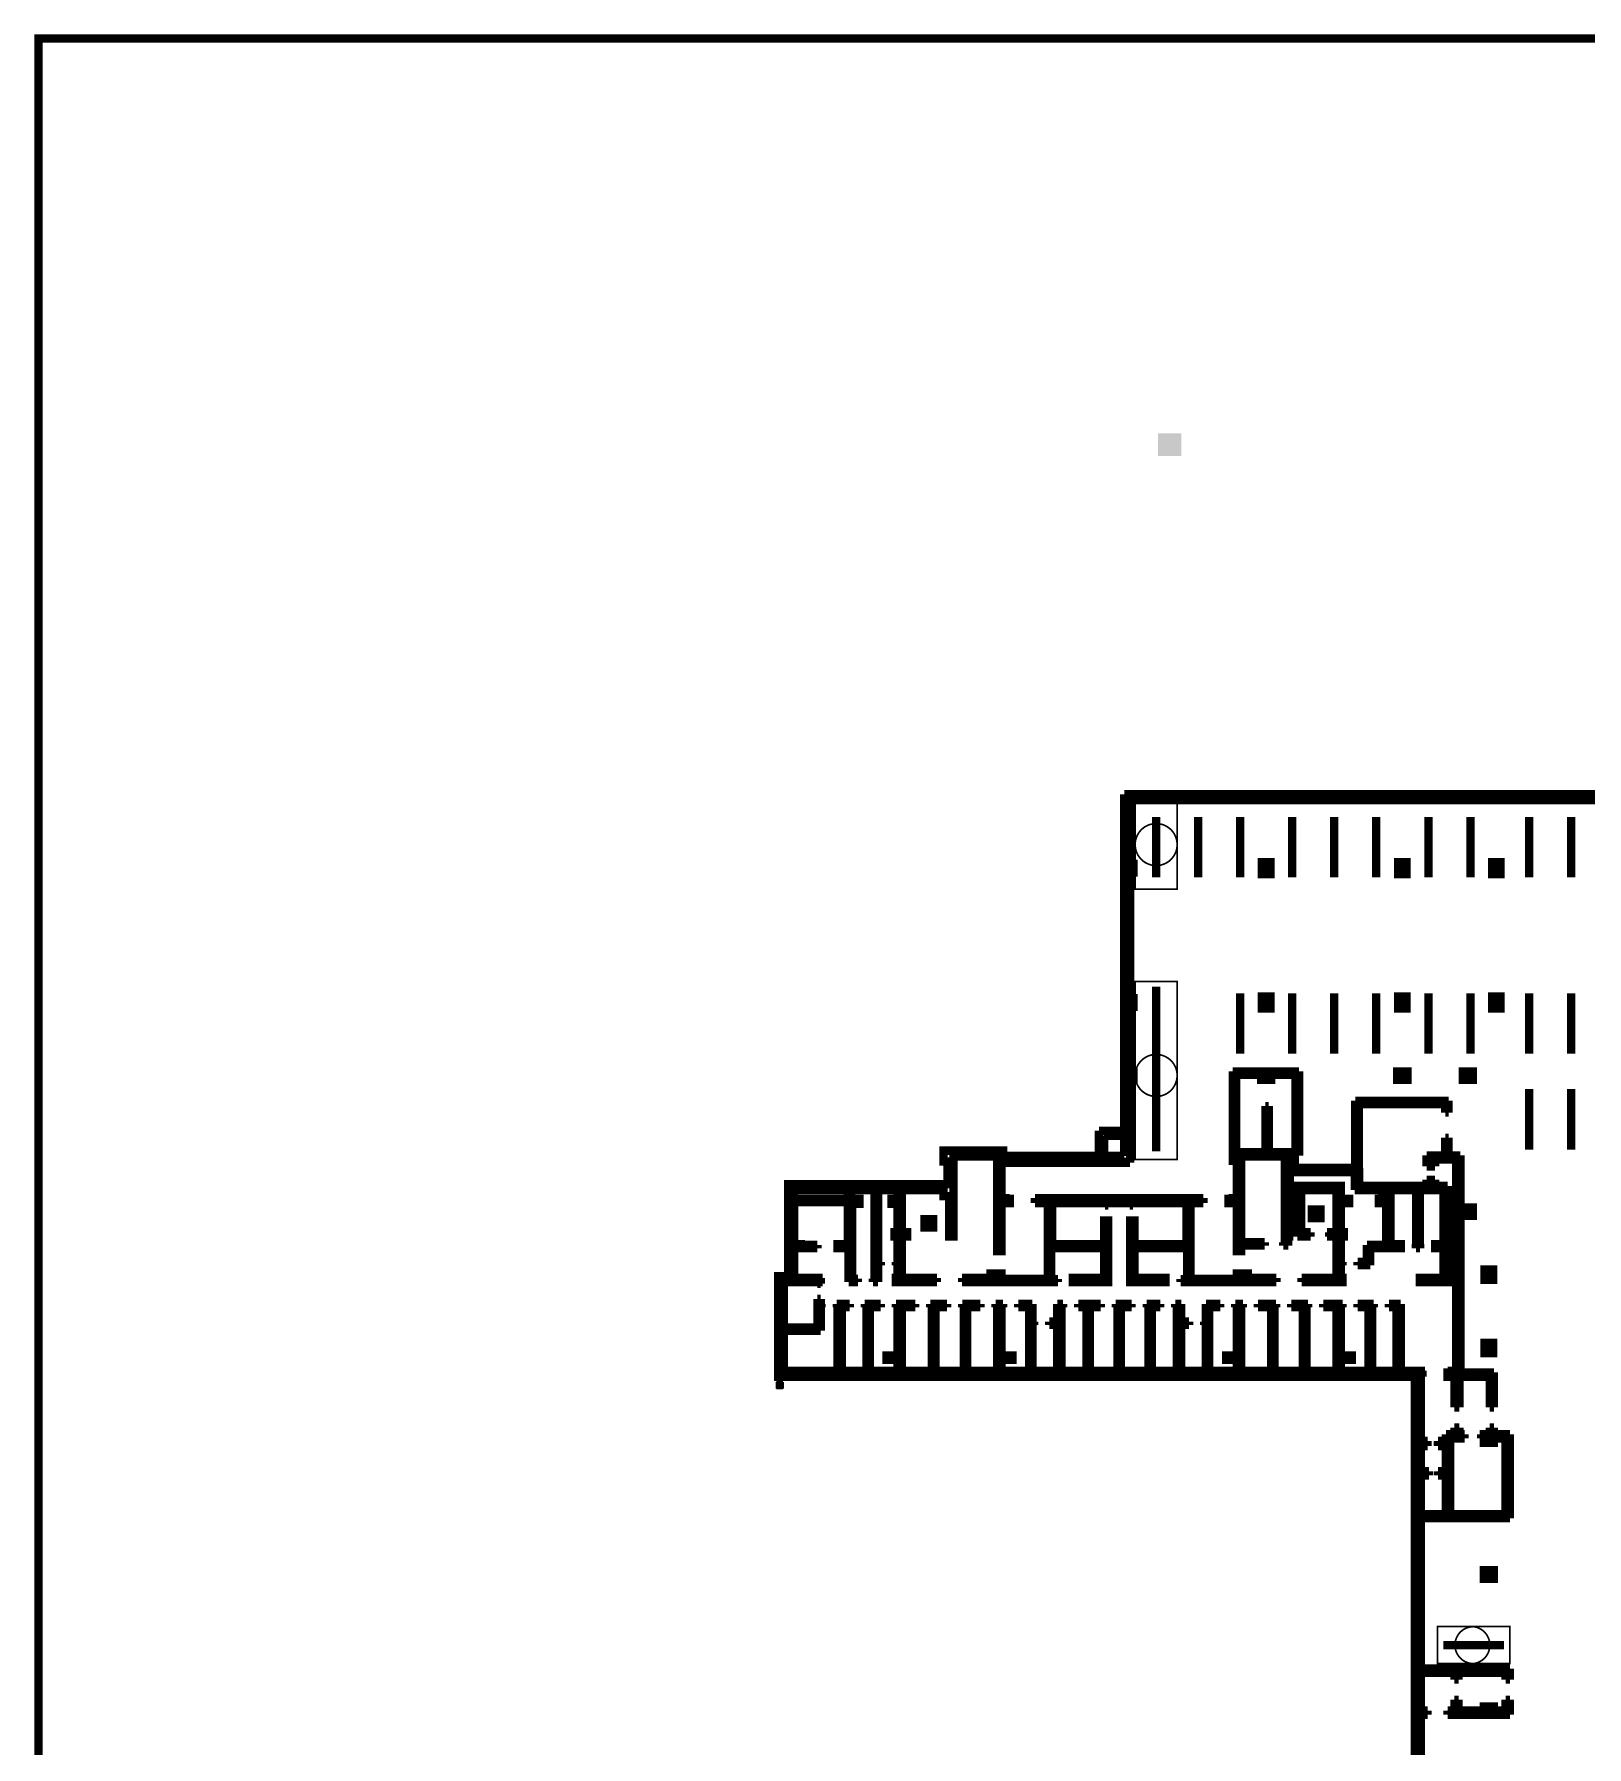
# Model space of a CAD drawing. Header units: millimetres. Extents: x 0 to 1249171, y -42321 to 335084.
# Drawn here: x 1010652 to 1103042, y 233150 to 335084 of the extents above; entities that cross this region are included whole.
import ezdxf

# ---------------------------------------------------------------- set-up
doc = ezdxf.new("R2010")
doc.units = ezdxf.units.MM
doc.header["$LTSCALE"] = 1000
for name, color, linetype in [('P_core', 1, 'Continuous'), ('P_lot', 5, 'Continuous'), ('留孔', 1, 'Continuous')]:
    doc.layers.add(name, color=color, linetype=linetype)
doc.layers.add('P_wall', color=7, linetype='Continuous', lineweight=50)

msp = doc.modelspace()

# ---------------------------------------------------------------- hatches: boundary and pattern name
at = {"layer": 'P_wall'}
h = msp.add_hatch(color=256, dxfattribs=at)
h.dxf.hatch_style = 2
h.paths.add_polyline_path([(1051017, 250), (1050717, 250), (1050967, -50), (1051017, 10)])
h.paths.add_polyline_path([(1050717, 250), (1050717, -350), (1050967, -50)])
h.paths.add_polyline_path([(1051017, -110), (1050967, -50), (1050717, -350), (1051017, -350)])
h.paths.add_polyline_path([(1051017, 10), (1050967, -50), (1051017, -110)])
h.paths.add_polyline_path([(1051217, 8200), (1051017, 8200), (1051017, 7920)], flags=17)
h.paths.add_polyline_path([(1051217, 8200), (1051017, 7920), (1051017, 7780), (1051217, 7500)])
h.paths.add_polyline_path([(1051017, 7780), (1051017, 7500), (1051217, 7500)], flags=17)
h.paths.add_polyline_path([(1051217, 16300), (1051017, 16020), (1051017, 15880), (1051217, 15600)])
h.paths.add_polyline_path([(1051217, 16300), (1051017, 16300), (1051017, 16020)], flags=17)
h.paths.add_polyline_path([(1051017, 15880), (1051017, 15600), (1051217, 15600)], flags=17)
h.paths.add_polyline_path([(1051217, 24300), (1051017, 24300), (1051017, 24020)], flags=17)
h.paths.add_polyline_path([(1051217, 24300), (1051017, 24020), (1051017, 23880), (1051217, 23600)])
h.paths.add_polyline_path([(1051017, 23880), (1051017, 23600), (1051217, 23600)], flags=17)
h.paths.add_polyline_path([(1051017, 31980), (1050967, 32050), (1050717, 31700), (1051017, 31700)])
h.paths.add_polyline_path([(1051017, 32400), (1050717, 32400), (1050967, 32050), (1051017, 32120)])
h.paths.add_polyline_path([(1050717, 32400), (1050717, 31700), (1050967, 32050)])
h.paths.add_polyline_path([(1051017, 32120), (1050967, 32050), (1051017, 31980)])
h.paths.add_polyline_path([(1058867, 8200), (1058867, 7500), (1059117, 7850)])
h.paths.add_polyline_path([(1059367, 8200), (1059117, 7850), (1059367, 7500)])
h.paths.add_polyline_path([(1059367, 8200), (1058867, 8200), (1059117, 7850)])
h.paths.add_polyline_path([(1059117, 7850), (1058867, 7500), (1059367, 7500)])
h.paths.add_polyline_path([(1064717, 7850), (1064467, 7500), (1064967, 7500)])
h.paths.add_polyline_path([(1064967, 8200), (1064467, 8200), (1064717, 7850)])
h.paths.add_polyline_path([(1064717, 7850), (1064467, 8200), (1064467, 7500)])
h.paths.add_polyline_path([(1064967, 8200), (1064717, 7850), (1064967, 7500)])
h.paths.add_polyline_path([(1070567, 8200), (1070317, 7850), (1070567, 7500)])
h.paths.add_polyline_path([(1070567, 8200), (1070067, 8200), (1070317, 7850)])
h.paths.add_polyline_path([(1070317, 7850), (1070067, 7500), (1070567, 7500)])
h.paths.add_polyline_path([(1070317, 7850), (1070067, 8200), (1070067, 7500)])
h.paths.add_polyline_path([(1051217, 110200), (1051017, 110000), (1051017, 109900), (1051217, 109700)])
h.paths.add_polyline_path([(1051217, 110200), (1051017, 110200), (1051017, 110000)], flags=17)
h.paths.add_polyline_path([(1051017, 109900), (1051017, 109700), (1051217, 109700)], flags=17)
h.paths.add_polyline_path([(1051217, 118250), (1051017, 118250), (1051017, 118050)], flags=17)
h.paths.add_polyline_path([(1051217, 118250), (1051017, 118050), (1051017, 117950), (1051217, 117750)])
h.paths.add_polyline_path([(1051017, 117950), (1051017, 117750), (1051217, 117750)], flags=17)
h.paths.add_polyline_path([(1051217, 127600), (1051017, 127600), (1051017, 127400)], flags=17)
h.paths.add_polyline_path([(1051217, 127600), (1051017, 127400), (1051017, 127300), (1051217, 127100)])
h.paths.add_polyline_path([(1051017, 127300), (1051017, 127100), (1051217, 127100)])
h.paths.add_polyline_path([(1051217, 133950), (1051017, 133950), (1051017, 133750)])
h.paths.add_polyline_path([(1051017, 133650), (1051017, 133450), (1051217, 133450)], flags=17)
h.paths.add_polyline_path([(1051217, 133950), (1051017, 133750), (1051017, 133650), (1051217, 133450)])
h.paths.add_polyline_path([(1051217, 138000), (1051017, 138000), (1051017, 137800)], flags=17)
h.paths.add_polyline_path([(1051217, 138000), (1051017, 137800), (1051017, 137700), (1051217, 137500)])
h.paths.add_polyline_path([(1051017, 137700), (1051017, 137500), (1051217, 137500)], flags=17)
h.paths.add_polyline_path([(1051017, 145700), (1051017, 145500), (1051217, 145500)])
h.paths.add_polyline_path([(1051217, 146000), (1051017, 145800), (1051017, 145700), (1051217, 145500)])
h.paths.add_polyline_path([(1051217, 146000), (1051017, 146000), (1051017, 145800)])
h.paths.add_polyline_path([(1075867, 289850), (1075517, 289850), (1075517, 268315), (1068257, 268315), (1068257, 267965), (1075867, 267965)])
h.paths.add_polyline_path([(1075867, 273050), (1075817, 273100), (1075567, 272850), (1075867, 272850)], flags=16)
h.paths.add_polyline_path([(1075867, 273150), (1075817, 273100), (1075867, 273050)], flags=16)
h.paths.add_polyline_path([(1075867, 273350), (1075567, 273350), (1075817, 273100), (1075867, 273150)], flags=16)
h.paths.add_polyline_path([(1075817, 273100), (1075567, 273350), (1075567, 272850)], flags=16)
h.paths.add_polyline_path([(1075867, 289850), (1075517, 289850), (1075517, 268315), (1068257, 268315), (1068257, 267965), (1075867, 267965), (1075867, 272850), (1075567, 272850), (1075567, 273350), (1075867, 273350)], flags=17)
h.paths.add_polyline_path([(1075867, 277700), (1075567, 277700), (1075817, 277450), (1075867, 277500)], flags=16)
h.paths.add_polyline_path([(1075567, 277700), (1075567, 277200), (1075817, 277450)], flags=16)
h.paths.add_polyline_path([(1075867, 277400), (1075817, 277450), (1075567, 277200), (1075867, 277200)], flags=16)
h.paths.add_polyline_path([(1075867, 285400), (1075817, 285450), (1075567, 285200), (1075867, 285200)], flags=16)
h.paths.add_polyline_path([(1075867, 285700), (1075567, 285700), (1075817, 285450), (1075867, 285500)], flags=16)
h.paths.add_polyline_path([(1075817, 285450), (1075567, 285700), (1075567, 285200)], flags=16)
h.paths.add_polyline_path([(1075867, 285500), (1075817, 285450), (1075867, 285400)], flags=16)
h.paths.add_polyline_path([(1169017, 285800), (1168767, 285800), (1169017, 285450)], flags=17)
h.paths.add_polyline_path([(1169017, 285450), (1168767, 285100), (1169017, 285100)], flags=17)
h.paths.add_polyline_path([(1169017, 277750), (1168767, 277750), (1169017, 277450)], flags=17)
h.paths.add_polyline_path([(1169017, 277450), (1168767, 277150), (1169017, 277150)], flags=17)
h.paths.add_polyline_path([(1169017, 273700), (1168767, 273700), (1169017, 273400)], flags=17)
h.paths.add_polyline_path([(1169017, 273400), (1168767, 273100), (1169017, 273100)], flags=17)
h.paths.add_polyline_path([(1169017, 267600), (1168767, 267600), (1169017, 267300)], flags=17)
h.paths.add_polyline_path([(1169017, 267300), (1168767, 267000), (1169017, 267000)], flags=17)
h.paths.add_polyline_path([(1169017, 263400), (1168767, 263400), (1169017, 263100)], flags=17)
h.paths.add_polyline_path([(1169017, 263100), (1168767, 262800), (1169017, 262800)], flags=17)
h.paths.add_polyline_path([(1169017, 255400), (1168767, 255400), (1169017, 255100), (1169017, 255100)], flags=17)
h.paths.add_polyline_path([(1168767, 255400), (1168767, 255100), (1169017, 255100)], flags=17)
h.paths.add_polyline_path([(1168767, 255100), (1160027, 255100), (1160027, 247010), (1160377, 247010), (1160377, 254750), (1169367, 254750), (1169367, 289850), (1075867, 289850), (1075867, 289500), (1169017, 289500), (1169017, 255400), (1169267, 255400), (1169267, 254800), (1168767, 254800)])
h.paths.add_polyline_path([(1164967, 202800), (1177467, 202800), (1177467, 210090), (1183417, 210090), (1183417, 210440), (1177167, 210440), (1177167, 203100), (1164667, 203100), (1164667, 176925), (1157272, 176925), (1157272, 176625), (1164967, 176625)])
h.paths.add_polyline_path([(1164667, 176925), (1164417, 176675), (1164467, 176625), (1164667, 176625)], flags=16)
h.paths.add_polyline_path([(1164667, 176925), (1164167, 176925), (1164417, 176675)], flags=16)
h.paths.add_polyline_path([(1164167, 176925), (1164167, 176625), (1164367, 176625), (1164417, 176675)], flags=16)
h.paths.add_polyline_path([(1164417, 176675), (1164367, 176625), (1164467, 176625)], flags=16)
h.paths.add_polyline_path([(1217317, 199000), (1217017, 199000), (1217017, 198800), (1217067, 198750)])
h.paths.add_polyline_path([(1217317, 199000), (1217067, 198750), (1217317, 198500)])
h.paths.add_polyline_path([(1217067, 198750), (1217017, 198700), (1217017, 198500), (1217317, 198500)])
h.paths.add_polyline_path([(1217017, 198800), (1217017, 198700), (1217067, 198750)])
h.paths.add_polyline_path([(1217317, 191000), (1217017, 191000), (1217017, 190800), (1217067, 190750)])
h.paths.add_polyline_path([(1217317, 191000), (1217067, 190750), (1217317, 190500)])
h.paths.add_polyline_path([(1217067, 190750), (1217017, 190700), (1217017, 190500), (1217317, 190500)])
h.paths.add_polyline_path([(1217017, 190800), (1217017, 190700), (1217067, 190750)])
h.paths.add_polyline_path([(1217317, 187060), (1217017, 187060), (1217017, 186860), (1217067, 186810)])
h.paths.add_polyline_path([(1217317, 187060), (1217067, 186810), (1217317, 186560)])
h.paths.add_polyline_path([(1217067, 186810), (1217017, 186760), (1217017, 186560), (1217317, 186560)])
h.paths.add_polyline_path([(1217017, 186860), (1217017, 186760), (1217067, 186810)])
h.paths.add_polyline_path([(1217317, 186560), (1217017, 186560), (1217017, 165010), (1217317, 165010)])
h.paths.add_polyline_path([(1217067, 181310), (1217017, 181260), (1217017, 181060), (1217317, 181060)], flags=16)
h.paths.add_polyline_path([(1217017, 181360), (1217017, 181260), (1217067, 181310)], flags=17)
h.paths.add_polyline_path([(1217317, 181560), (1217017, 181560), (1217017, 181360), (1217067, 181310)], flags=17)
h.paths.add_polyline_path([(1217317, 181560), (1217067, 181310), (1217317, 181060)], flags=17)
h.paths.add_polyline_path([(1217317, 181060), (1217017, 181060), (1217017, 165010), (1217317, 165010)], flags=17)
h.paths.add_polyline_path([(1217017, 177200), (1217017, 177100), (1217067, 177150)], flags=16)
h.paths.add_polyline_path([(1217317, 177400), (1217017, 177400), (1217017, 177200), (1217067, 177150)], flags=16)
h.paths.add_polyline_path([(1217067, 177150), (1217017, 177100), (1217017, 176900), (1217317, 176900)], flags=16)
h.paths.add_polyline_path([(1217317, 176900), (1217017, 176900), (1217017, 165010), (1217317, 165010)])
h.paths.add_polyline_path([(1217067, 169150), (1217017, 169200), (1217017, 169100)], flags=16)
h.paths.add_polyline_path([(1217317, 169400), (1217017, 169400), (1217017, 169200), (1217067, 169150)], flags=17)
h.paths.add_polyline_path([(1217067, 169150), (1217017, 169100), (1217017, 168900), (1217317, 168900)], flags=16)
h.paths.add_polyline_path([(1217317, 169400), (1217067, 169150), (1217317, 168900)], flags=17)
h.paths.add_polyline_path([(1176767, 152060), (1176617, 152060), (1176767, 151910)], flags=17)
h.paths.add_polyline_path([(1176617, 152060), (1176617, 151910), (1176767, 151910)])
h.paths.add_polyline_path([(1176617, 151910), (1176267, 151910), (1176267, 101540), (1184217, 101540), (1184217, 101840), (1184217, 101890), (1176617, 101890)])
h.paths.add_polyline_path([(1176267, 143250), (1176267, 142750), (1176517, 143000)], flags=16)
h.paths.add_polyline_path([(1176617, 143250), (1176267, 143250), (1176517, 143000), (1176617, 143100)], flags=17)
h.paths.add_polyline_path([(1176517, 143000), (1176267, 142750), (1176617, 142750), (1176617, 142900)], flags=16)
h.paths.add_polyline_path([(1176617, 143100), (1176517, 143000), (1176617, 142900)], flags=17)
h.paths.add_polyline_path([(1176617, 142750), (1176267, 142750), (1176267, 101540), (1184217, 101540), (1184217, 101840), (1184217, 101890), (1176617, 101890)])
h.paths.add_polyline_path([(1176617, 134900), (1176267, 134900), (1176517, 134650), (1176617, 134750)], flags=17)
h.paths.add_polyline_path([(1176267, 134900), (1176267, 134400), (1176517, 134650)], flags=16)
h.paths.add_polyline_path([(1176617, 134550), (1176517, 134650), (1176267, 134400), (1176617, 134400)], flags=17)
h.paths.add_polyline_path([(1176617, 134750), (1176517, 134650), (1176617, 134550)], flags=17)
h.paths.add_polyline_path([(1176617, 134400), (1176267, 134400), (1176267, 101540), (1184217, 101540), (1184217, 101840), (1184217, 101890), (1176617, 101890)], flags=17)
h.paths.add_polyline_path([(1176517, 126400), (1176267, 126150), (1176617, 126150), (1176617, 126300)], flags=16)
h.paths.add_polyline_path([(1176617, 126500), (1176517, 126400), (1176617, 126300)], flags=16)
h.paths.add_polyline_path([(1176617, 126650), (1176267, 126650), (1176517, 126400), (1176617, 126500)], flags=16)
h.paths.add_polyline_path([(1176267, 126650), (1176267, 126150), (1176517, 126400)], flags=16)
h.paths.add_polyline_path([(1176617, 126150), (1176267, 126150), (1176267, 101540), (1184217, 101540), (1184217, 101840), (1184217, 101890), (1176617, 101890)], flags=17)

# ---------------------------------------------------------------- linework, layer by layer
at = {"layer": 'P_core'}
for points in [[(1077517, 309980), (1078917, 309980), (1077517, 311330), (1078917, 311330)], [(1086437, 265370), (1087437, 265370), (1086437, 264370), (1087437, 264370)], [(1063387, 264800), (1064387, 264800), (1063387, 263800), (1064387, 263800)]]:
    msp.add_solid(points, dxfattribs=at)
at = {"layer": 'P_lot', "extrusion": (5.18032e-09, -4.98983e-22, 1), "const_width": 500, "elevation": 0}
for points in [[(1077417, 288500), (1077417, 284900)], [(1079917, 288500), (1079917, 284900)], [(1082417, 288500), (1082417, 284900)], [(1085517, 288500), (1085517, 284900)], [(1088017, 288500), (1088017, 284900)], [(1090517, 288500), (1090517, 284900)], [(1099617, 272300), (1099617, 268700)], [(1102117, 272300), (1102117, 268700)]]:
    msp.add_lwpolyline(points, dxfattribs=at)
at = {"layer": 'P_lot', "extrusion": (-5.18032e-09, -4.98983e-22, 1), "const_width": 500, "elevation": 0}
for points in [[(1093617, 288500), (1093617, 284900)], [(1096117, 288500), (1096117, 284900)], [(1099617, 288500), (1099617, 284900)], [(1102117, 288500), (1102117, 284900)]]:
    msp.add_lwpolyline(points, dxfattribs=at)
at = {"layer": 'P_lot', "const_width": 500, "elevation": 0}
msp.add_lwpolyline([(1077417, 278400), (1077417, 268600)], dxfattribs=at)
at = {"layer": 'P_lot', "extrusion": (5.18032e-09, 4.98983e-22, 1), "const_width": 500, "elevation": 0}
for points in [[(1082417, 274400), (1082417, 278000)], [(1085517, 274400), (1085517, 278000)], [(1088017, 274400), (1088017, 278000)], [(1090517, 274400), (1090517, 278000)], [(1093617, 274400), (1093617, 278000)], [(1096117, 274400), (1096117, 278000)], [(1099617, 274400), (1099617, 278000)], [(1102117, 274400), (1102117, 278000)]]:
    msp.add_lwpolyline(points, dxfattribs=at)
at = {"layer": 'P_lot', "const_width": 500}
msp.add_lwpolyline([(1098117, 239200), (1094517, 239200)], dxfattribs=at)
at = {"layer": 'P_wall', "const_width": 500}
for points in [[(1010902, 334834), (1248921, 334834), (1248921, -42071), (1010902, -42071)], [(1068207, 262660), (1067957, 262660), (1067957, 265510), (1068207, 265510)], [(1082477, 262660), (1082227, 262660), (1082227, 265510), (1082477, 265510)], [(1073967, 262820), (1073967, 263070), (1074317, 263070), (1074317, 264470), (1074567, 264470), (1074567, 262820), (1074567, 262470), (1074317, 262470), (1074317, 262820)], [(1076467, 262820), (1076467, 263070), (1076117, 263070), (1076117, 264470), (1075867, 264470), (1075867, 262820), (1075867, 262470), (1076117, 262470), (1076117, 262820)], [(1088157, 262970), (1088157, 261060), (1087757, 261060), (1087757, 260810), (1088507, 260810), (1088507, 261060), (1088407, 261060), (1088407, 262970)], [(1067557, 261310), (1068207, 261310), (1068207, 260810), (1067557, 260810)], [(1074567, 261610), (1074317, 261610), (1074317, 261060), (1072467, 261060), (1072467, 260810), (1074567, 260810)], [(1082227, 261310), (1082877, 261310), (1082877, 260810), (1082227, 260810)]]:
    msp.add_lwpolyline(points, close=True, dxfattribs=at)
for points in [[(1075517, 269816), (1075517, 289850)], [(1075517, 289850), (1119742, 289850)], [(1075517, 289850), (1075867, 289850)], [(1075517, 268315), (1075517, 289850)], [(1075867, 289850), (1075867, 267965)], [(1075867, 289850), (1075867, 289500)], [(1169367, 289850), (1075867, 289850)], [(1075867, 269666), (1075867, 289500)], [(1075867, 289500), (1119617, 289500)], [(1075867, 289500), (1169017, 289500)], [(1076067, 285700), (1075567, 285700), (1075567, 285200), (1076067, 285200), (1076067, 285700)], [(1084217, 285800), (1083717, 285800), (1083717, 285100), (1084217, 285100), (1084217, 285800)], [(1092317, 285800), (1091817, 285800), (1091817, 285100), (1092317, 285100), (1092317, 285800)], [(1097917, 285800), (1097417, 285800), (1097417, 285100), (1097917, 285100), (1097917, 285800)], [(1076067, 277700), (1075567, 277700), (1075567, 277200), (1076067, 277200), (1076067, 277700)], [(1084217, 277800), (1083717, 277800), (1083717, 277100), (1084217, 277100), (1084217, 277800)], [(1092317, 277800), (1091817, 277800), (1091817, 277100), (1092317, 277100), (1092317, 277800)], [(1097917, 277800), (1097417, 277800), (1097417, 277100), (1097917, 277100), (1097917, 277800)], [(1076067, 273350), (1075567, 273350), (1075567, 272850), (1076067, 272850), (1076067, 273350)], [(1081977, 273350), (1085917, 273350)], [(1081977, 268530), (1081977, 273350)], [(1082177, 273150), (1085717, 273150)], [(1082177, 268530), (1082177, 273150)], [(1084267, 272850), (1084267, 273350), (1083667, 273350), (1083667, 272850), (1084267, 272850)], [(1085717, 273150), (1085717, 268529)], [(1085717, 273050), (1085917, 273050)], [(1085917, 273350), (1085917, 268329)], [(1092367, 272850), (1092367, 273350), (1091767, 273350), (1091767, 272850), (1092367, 272850)], [(1085717, 272050), (1085917, 272050)], [(1083917, 271280), (1084117, 271280)], [(1083917, 271280), (1083917, 268529)], [(1084117, 271280), (1084117, 268529)], [(1074017, 268315), (1074017, 269816)], [(1074017, 269816), (1075517, 269816)], [(1074317, 268315), (1074317, 269516)], [(1074317, 269516), (1075517, 269516)], [(1075517, 268315), (1075517, 269516)], [(1075867, 267915), (1075867, 269666)], [(1062027, 266280), (1055867, 266280), (1055867, 263070), (1056267, 263070), (1056267, 262820), (1055867, 262820), (1055867, 261060), (1057317, 261060), (1057317, 260810), (1055267, 260810), (1055267, 255530), (1058457, 255530), (1058457, 257280), (1058707, 257280), (1058707, 255530), (1062027, 255530), (1062027, 256180), (1061377, 256180), (1061377, 256430), (1062027, 256430), (1062027, 257880), (1062277, 257880), (1062277, 255530), (1067957, 255530), (1067957, 257880), (1068207, 257880), (1068207, 256430), (1068857, 256430), (1068857, 256180), (1068207, 256180), (1068207, 255530), (1071527, 255530), (1071527, 257480), (1071777, 257480), (1071777, 255530), (1078657, 255530), (1078657, 257480), (1078907, 257480), (1078907, 255530), (1082227, 255530), (1082227, 256180), (1081577, 256180), (1081577, 256430), (1082227, 256430), (1082227, 257880), (1082477, 257880), (1082477, 255530), (1088157, 255530), (1088157, 257880), (1088407, 257880), (1088407, 256430), (1089057, 256430), (1089057, 256180), (1088407, 256180), (1088407, 255530), (1091728, 255530), (1091727, 257280), (1091977, 257280), (1091977, 255530), (1093167, 255530), (1093167, 255180), (1054917, 255180), (1054917, 261160), (1055517, 261160), (1055517, 266630), (1065007, 266630), (1065007, 267980), (1064757, 267980), (1064757, 268630), (1068307, 268630), (1068307, 267915), (1068207, 267915), (1068207, 265760), (1068707, 265760), (1068707, 265510), (1067957, 265510), (1067957, 268280), (1065357, 268280), (1065357, 263520), (1065107, 263520), (1065107, 265930), (1064757, 265930), (1064757, 266280), (1062277, 266280), (1062277, 263770), (1062600, 263770), (1062600, 263520), (1061850, 263520), (1061850, 263770), (1062027, 263770), (1062027, 265460), (1061677, 265460), (1061677, 265760), (1062027, 265760), (1062027, 266280)], [(1067957, 268315), (1074017, 268315)], [(1067957, 265705), (1067957, 268315)], [(1068207, 267915), (1074167, 267915)], [(1068207, 265705), (1068207, 267915)], [(1068257, 267965), (1068257, 268315)], [(1068257, 268315), (1075517, 268315)], [(1075867, 267965), (1068257, 267965)], [(1074167, 267915), (1075867, 267915)], [(1074317, 268315), (1075517, 268315)], [(1085077, 268280), (1085077, 263520), (1085327, 263520), (1085327, 265930), (1085677, 265930), (1085677, 266280), (1088157, 266280), (1088157, 263770), (1087834, 263770), (1087834, 263520), (1088584, 263520), (1088584, 263770), (1088407, 263770), (1088407, 265510), (1088907, 265510), (1088907, 265760), (1088407, 265760), (1088407, 266530), (1085376, 266530), (1085376, 267930), (1085677, 267930), (1085677, 268529), (1085376, 268529), (1085376, 268530), (1081977, 268530), (1081977, 268030), (1082227, 268030), (1082227, 265760), (1081727, 265760), (1081727, 265510), (1082477, 265510), (1082477, 268280), (1085077, 268280)], [(1085327, 266280), (1085327, 268530), (1082227, 268530), (1082227, 265560)], [(1082227, 268530), (1085327, 268530)], [(1082227, 265810), (1082227, 268530)], [(1082477, 268280), (1082477, 268280), (1082477, 268000)], [(1082477, 268280), (1082477, 268000)], [(1082477, 268280), (1085077, 268280)], [(1082477, 265510), (1082477, 268280)], [(1082477, 268280), (1085077, 268280)], [(1082477, 263180), (1082477, 268280)], [(1085077, 267350), (1085077, 268280)], [(1085077, 268280), (1085077, 263180)], [(1085327, 267600), (1085327, 268530)], [(1085717, 268529), (1085677, 268529)], [(1085917, 268329), (1085677, 268329)], [(1093517, 268350), (1093517, 267700)], [(1093517, 268350), (1095517, 268350)], [(1094017, 267700), (1094017, 268100)], [(1094017, 268100), (1095267, 268100)], [(1095267, 255530), (1095267, 268100)], [(1095517, 255430), (1095517, 268350)], [(1085077, 267350), (1089237, 267350)], [(1085327, 267600), (1089487, 267600)], [(1089237, 266280), (1089237, 267350)], [(1089487, 266530), (1089487, 267600)], [(1093517, 267700), (1094017, 267700)], [(1093517, 266900), (1093517, 266530)], [(1094017, 266900), (1093517, 266900)], [(1094017, 266530), (1094017, 266900)], [(1059067, 265760), (1059067, 266280)], [(1059267, 266280), (1059267, 265755)], [(1060667, 261010), (1060667, 266280)], [(1060867, 262010), (1060867, 266280)], [(1060867, 262010), (1060867, 266280)], [(1068132, 265810), (1068132, 265510)], [(1068707, 265810), (1068132, 265810)], [(1068707, 265510), (1068707, 265810)], [(1070207, 265810), (1070207, 265510)], [(1080227, 265810), (1070207, 265810)], [(1080227, 265510), (1080227, 265810)], [(1081727, 265810), (1081727, 265510)], [(1082227, 265810), (1081727, 265810)], [(1085327, 266280), (1085837, 266280)], [(1085327, 263520), (1085327, 266280)], [(1085837, 266280), (1085837, 263770)], [(1086037, 266280), (1088157, 266280)], [(1086037, 263770), (1086037, 266280)], [(1088157, 266280), (1088157, 263770)], [(1089237, 266280), (1093767, 266280)], [(1089487, 266530), (1093517, 266530)], [(1091367, 263070), (1091367, 266530), (1090867, 266530), (1090867, 266030), (1091117, 266030), (1091117, 265760), (1090667, 265760), (1090667, 265510), (1091117, 265510), (1091117, 262820), (1091977, 262820), (1091977, 263070), (1091367, 263070)], [(1091117, 263020), (1091117, 266530)], [(1094770, 266530), (1091117, 266530)], [(1091367, 262820), (1091367, 266280)], [(1094519, 266280), (1091367, 266280)], [(1091367, 262820), (1091367, 266280)], [(1092897, 263070), (1092897, 266280)], [(1093097, 263070), (1093097, 266280)], [(1093767, 266280), (1094317, 266280)], [(1094017, 266530), (1094317, 266530)], [(1094317, 266530), (1094317, 266280)], [(1094517, 262470), (1094519, 266280)], [(1094767, 262470), (1094770, 266530)], [(1056017, 265760), (1059067, 265760)], [(1056017, 265560), (1059067, 265560)], [(1059067, 265760), (1059767, 265760), (1059767, 265460), (1059317, 265460), (1059317, 262820), (1058457, 262820), (1058457, 263070), (1059067, 263070), (1059067, 265760)], [(1067957, 265705), (1068207, 265705)], [(1068132, 265510), (1068707, 265510)], [(1068167, 265760), (1068707, 265760)], [(1068167, 265510), (1068707, 265510)], [(1068707, 265760), (1068707, 265510)], [(1070207, 265761), (1070207, 265511)], [(1070207, 265760), (1080227, 265760)], [(1070207, 265510), (1080227, 265510)], [(1070207, 265510), (1080227, 265510)], [(1071777, 263070), (1071777, 262820), (1070967, 262820), (1070967, 265510), (1070467, 265510), (1070467, 265760), (1071217, 265760), (1071217, 263070), (1071777, 263070)], [(1070967, 263000), (1070967, 265510)], [(1070967, 261010), (1070967, 265510)], [(1071167, 262820), (1071167, 265510)], [(1071167, 265510), (1071167, 260810)], [(1074367, 265371), (1074367, 265510)], [(1074567, 265371), (1074367, 265371)], [(1074567, 265371), (1074567, 265510)], [(1075833, 265371), (1075833, 265510)], [(1076033, 265371), (1075833, 265371)], [(1076033, 265371), (1076033, 265510)], [(1079217, 263070), (1079217, 265760), (1079967, 265760), (1079967, 265510), (1079467, 265510), (1079467, 262820), (1078656, 262820), (1078656, 263070), (1079217, 263070)], [(1079457, 263070), (1079457, 265510)], [(1080227, 265761), (1080227, 265511)], [(1081727, 265760), (1082217, 265760)], [(1081727, 265760), (1081727, 265510)], [(1081727, 265510), (1082477, 265510)], [(1081727, 265510), (1082467, 265510)], [(1082227, 263180), (1082227, 265560)], [(1074567, 262470), (1074317, 262470), (1074317, 262820), (1073967, 262820), (1073967, 263070), (1074317, 263070), (1074317, 264470), (1074567, 264470), (1074567, 262470)], [(1074367, 264470), (1074567, 264470)], [(1074367, 263070), (1074367, 264470)], [(1074567, 262820), (1074567, 264470)], [(1075866, 264470), (1075866, 260810)], [(1076066, 264470), (1075866, 264470)], [(1076467, 263070), (1076117, 263070), (1076117, 264470), (1075867, 264470), (1075867, 262470), (1076117, 262470), (1076117, 262820), (1076467, 262820), (1076467, 263070)], [(1076066, 263070), (1076066, 264470)], [(1085817, 263770), (1085817, 263520)], [(1085837, 263770), (1085817, 263770)], [(1086607, 263770), (1086037, 263770)], [(1086607, 263520), (1086607, 263770)], [(1087707, 263770), (1087707, 263520)], [(1088157, 263770), (1087707, 263770)], [(1094517, 263070), (1094517, 264470), (1094767, 264470), (1094767, 262820), (1094767, 262820), (1094767, 262470), (1094517, 262470), (1094517, 262820), (1094017, 262820), (1094017, 263070), (1094517, 263070)], [(1056267, 263020), (1057257, 263020)], [(1057257, 262820), (1056267, 262820)], [(1057257, 263020), (1057257, 262820)], [(1059117, 260810), (1059117, 262820)], [(1059317, 262820), (1059317, 261010)], [(1062277, 261060), (1062677, 261060), (1062677, 260810), (1061927, 260810), (1061927, 261060), (1062027, 261060), (1062027, 262970), (1062277, 262970), (1062277, 261060)], [(1062027, 263520), (1062027, 262010)], [(1062278, 263520), (1062277, 261060)], [(1070967, 263000), (1070967, 262820)], [(1070967, 263000), (1070967, 263000)], [(1070967, 262820), (1071167, 262820)], [(1071167, 263070), (1074112, 263070)], [(1071167, 262820), (1073998, 262820)], [(1073998, 263070), (1074367, 263070)], [(1073998, 262820), (1074317, 262820)], [(1074317, 262820), (1074317, 261060)], [(1074557, 262820), (1074567, 262820)], [(1074567, 262820), (1074567, 260810)], [(1076435, 263070), (1076066, 263070)], [(1076117, 261060), (1076117, 262820)], [(1076435, 262820), (1076117, 262820)], [(1079276, 263070), (1076321, 263070)], [(1079265, 262820), (1076435, 262820)], [(1079267, 260990), (1079267, 262820)], [(1079467, 261010), (1079467, 262820)], [(1082227, 262980), (1082227, 263180)], [(1083637, 262980), (1082227, 262980)], [(1083877, 263180), (1082477, 263180)], [(1083637, 262980), (1083757, 262980)], [(1083757, 262980), (1083877, 262980)], [(1083877, 262980), (1083877, 263180)], [(1084977, 263180), (1084977, 262980)], [(1085077, 263180), (1084977, 263180)], [(1084977, 262980), (1085277, 262980)], [(1085277, 263520), (1085327, 263520)], [(1085277, 262980), (1085277, 263520)], [(1085817, 263520), (1086607, 263520)], [(1087707, 263520), (1087894, 263520)], [(1088157, 263520), (1088157, 262970)], [(1088407, 262970), (1088407, 263520)], [(1089957, 263020), (1091117, 263020)], [(1089957, 262010), (1089957, 263020)], [(1090157, 262820), (1091367, 262820)], [(1090157, 261810), (1090157, 262820)], [(1092897, 263070), (1092877, 263070)], [(1092877, 262820), (1092877, 263070)], [(1092877, 262820), (1093117, 262820)], [(1093117, 263070), (1093097, 263070)], [(1093117, 262820), (1093117, 263070)], [(1060867, 262010), (1061027, 262010)], [(1060867, 260810), (1060867, 261810)], [(1060867, 261810), (1061027, 261810)], [(1061027, 262010), (1061027, 261810)], [(1061927, 262010), (1062027, 262010)], [(1061927, 262010), (1061927, 261810)], [(1061927, 261810), (1062027, 261810)], [(1062027, 261810), (1062027, 261010)], [(1088407, 262010), (1088507, 262010)], [(1088407, 261810), (1088507, 261810)], [(1088507, 262010), (1088507, 261810)], [(1089407, 262010), (1089957, 262010)], [(1089407, 261810), (1089407, 262010)], [(1089407, 261810), (1090157, 261810)], [(1094517, 262470), (1094517, 261460)], [(1094767, 262470), (1094767, 261460)], [(1057257, 261060), (1057457, 261060)], [(1057257, 260710), (1057257, 261060)], [(1057457, 260710), (1057257, 260710)], [(1057457, 261060), (1057457, 260710)], [(1059667, 260810), (1059117, 260810)], [(1059317, 261010), (1059667, 261010)], [(1059667, 261010), (1059667, 260810)], [(1060567, 261010), (1060567, 260810)], [(1060567, 261010), (1060667, 261010)], [(1060567, 260810), (1060867, 260810)], [(1062027, 261010), (1062027, 260810)], [(1062027, 261010), (1062027, 261010)], [(1064367, 260810), (1062027, 260810)], [(1062027, 260810), (1062027, 260810)], [(1062277, 261060), (1064367, 261060)], [(1064367, 261060), (1064367, 260810)], [(1065867, 261060), (1068207, 261060)], [(1065867, 260810), (1065867, 261060)], [(1071167, 260810), (1065867, 260810)], [(1068207, 261060), (1068207, 261010)], [(1068207, 261010), (1070967, 261010)], [(1071567, 260990), (1071167, 260990)], [(1071167, 260810), (1071567, 260810)], [(1071567, 260810), (1071567, 260990)], [(1074317, 261060), (1072467, 261060)], [(1072467, 260810), (1072467, 261060)], [(1074567, 260810), (1072467, 260810)], [(1075866, 260810), (1077967, 260810)], [(1075867, 260810), (1075867, 261610), (1076117, 261610), (1076117, 261060), (1077967, 261060), (1077967, 260810), (1075867, 260810)], [(1077967, 261060), (1076117, 261060)], [(1077967, 260810), (1077967, 261060)], [(1078867, 260990), (1079267, 260990)], [(1078867, 260810), (1078867, 260990)], [(1078867, 260810), (1079467, 260810)], [(1084567, 260810), (1079267, 260810)], [(1079267, 260810), (1079267, 260810)], [(1079467, 261010), (1079467, 261060)], [(1079467, 261010), (1082227, 261010)], [(1082227, 261060), (1084567, 261060)], [(1082227, 261010), (1082227, 261060)], [(1084567, 261060), (1084567, 260810)], [(1086067, 261060), (1088157, 261060)], [(1086067, 260810), (1086067, 261060)], [(1088357, 260810), (1086067, 260810)], [(1095267, 260810), (1093117, 260810), (1093117, 261060), (1094517, 261060), (1094517, 261460), (1094767, 261460), (1094767, 261060), (1095517, 261060), (1095517, 259410), (1095267, 259410), (1095267, 260810)], [(1095267, 255530), (1095267, 260810)], [(1095517, 255530), (1095517, 260810)], [(1057257, 259810), (1057457, 259810)], [(1057257, 258110), (1057257, 259810)], [(1057457, 259510), (1057457, 259810)], [(1057507, 259510), (1057457, 259510)], [(1057457, 257910), (1057457, 259310)], [(1057457, 259310), (1057507, 259310)], [(1057457, 259310), (1057507, 259310)], [(1057507, 259310), (1057507, 259510)], [(1057507, 259310), (1057507, 259510)], [(1058457, 259510), (1058407, 259510)], [(1058407, 259310), (1058407, 259510)], [(1058457, 259310), (1058407, 259310)], [(1059177, 259510), (1058457, 259510)], [(1058457, 259310), (1058457, 255360)], [(1058707, 259310), (1058707, 255360)], [(1059177, 259310), (1058707, 259310)], [(1059177, 259510), (1059177, 259310)], [(1060077, 259510), (1060077, 259310)], [(1060077, 259510), (1060377, 259510)], [(1060077, 259310), (1060177, 259310)], [(1060177, 259310), (1060177, 255360)], [(1060377, 259510), (1061027, 259510)], [(1060377, 259310), (1060377, 255360)], [(1060377, 259310), (1061027, 259310)], [(1061027, 259310), (1061027, 259510)], [(1061927, 259510), (1061927, 259310)], [(1061927, 259510), (1062277, 259510)], [(1061927, 259310), (1062027, 259310)], [(1062027, 259310), (1062027, 255360)], [(1062257, 259510), (1063076, 259510)], [(1062277, 259310), (1062277, 255360)], [(1063076, 259310), (1062277, 259310)], [(1063076, 259510), (1063076, 259310)], [(1063976, 259510), (1063976, 259310)], [(1063976, 259510), (1064256, 259510)], [(1063976, 259310), (1064076, 259310)], [(1064076, 259310), (1064076, 255360)], [(1064256, 259510), (1064977, 259510)], [(1064276, 259310), (1064276, 255360)], [(1064977, 259310), (1064276, 259310)], [(1064977, 259510), (1064977, 259310)], [(1065876, 259510), (1065876, 259310)], [(1065976, 259510), (1065876, 259510)], [(1065876, 259310), (1065976, 259310)], [(1065976, 259510), (1066957, 259510)], [(1065976, 259310), (1065976, 255360)], [(1066176, 259310), (1066176, 255360)], [(1066957, 259310), (1066176, 259310)], [(1066957, 259510), (1066957, 259310)], [(1067857, 259507), (1067857, 259310)], [(1068307, 259507), (1067857, 259507)], [(1067957, 259310), (1067857, 259310)], [(1067957, 257880), (1067957, 259310)], [(1068207, 259310), (1068307, 259310)], [(1068207, 257880), (1068207, 259310)], [(1068307, 259310), (1068307, 259507)], [(1069207, 259510), (1070056, 259510)], [(1069207, 259310), (1069207, 259510)], [(1069856, 259310), (1069207, 259310)], [(1069856, 259310), (1069856, 255360)], [(1070056, 259510), (1070056, 259310)], [(1070056, 259310), (1070056, 258460)], [(1071877, 259510), (1071527, 259510)], [(1071527, 258460), (1071527, 259510)], [(1071877, 259310), (1071777, 259310)], [(1071777, 257480), (1071777, 259310)], [(1071877, 259510), (1071877, 259310)], [(1072777, 259510), (1073477, 259510)], [(1072777, 259310), (1072777, 259510)], [(1073277, 259310), (1072777, 259310)], [(1073277, 259310), (1073277, 255360)], [(1073477, 259310), (1073477, 255360)], [(1073487, 259510), (1074117, 259510)], [(1073487, 259310), (1074117, 259310)], [(1074117, 259310), (1074117, 259510)], [(1075017, 259510), (1075017, 259310)], [(1075017, 259510), (1075967, 259510)], [(1075017, 259310), (1075117, 259310)], [(1075117, 259310), (1075117, 255360)], [(1075317, 259310), (1075317, 255360)], [(1075957, 259310), (1075317, 259310)], [(1075957, 259310), (1075957, 259510)], [(1076857, 259510), (1077157, 259510)], [(1076857, 259510), (1076857, 259310)], [(1076857, 259310), (1076957, 259310)], [(1076957, 259310), (1076957, 255360)], [(1077157, 259510), (1077657, 259510)], [(1077157, 259310), (1077157, 255360)], [(1077157, 259310), (1077657, 259310)], [(1077657, 259310), (1077657, 259510)], [(1078557, 259510), (1078557, 259310)], [(1078557, 259510), (1078907, 259510)], [(1078557, 259310), (1078657, 259310)], [(1078657, 257480), (1078657, 259310)], [(1078907, 259510), (1078907, 259310)], [(1078907, 258460), (1078907, 259310)], [(1080377, 259510), (1080377, 259310)], [(1081227, 259510), (1080377, 259510)], [(1080377, 259310), (1080377, 258460)], [(1080377, 259310), (1080377, 259310)], [(1080577, 259310), (1080577, 255360)], [(1080577, 259310), (1081227, 259310)], [(1081227, 259310), (1081227, 259510)], [(1082127, 259507), (1082127, 259310)], [(1082577, 259507), (1082127, 259507)], [(1082127, 259310), (1082227, 259310)], [(1082227, 259310), (1082227, 257880)], [(1082477, 259310), (1082577, 259310)], [(1082477, 257880), (1082477, 259310)], [(1082577, 259310), (1082577, 259507)], [(1083477, 259510), (1083477, 259310)], [(1084457, 259510), (1083477, 259510)], [(1083477, 259310), (1084257, 259310)], [(1084257, 259310), (1084257, 255360)], [(1084457, 259510), (1084557, 259510)], [(1084457, 259310), (1084457, 255360)], [(1084557, 259310), (1084457, 259310)], [(1084557, 259510), (1084557, 259310)], [(1085457, 259510), (1085457, 259310)], [(1086157, 259510), (1085457, 259510)], [(1085457, 259310), (1086157, 259310)], [(1086457, 259510), (1086157, 259510)], [(1086157, 259310), (1086157, 255530)], [(1086357, 259310), (1086358, 255530)], [(1086457, 259310), (1086357, 259310)], [(1086457, 259510), (1086457, 259310)], [(1087357, 259510), (1087357, 259310)], [(1088177, 259510), (1087357, 259510)], [(1087357, 259310), (1088157, 259310)], [(1088507, 259510), (1088157, 259510)], [(1088157, 259310), (1088157, 255355)], [(1088407, 259310), (1088407, 255355)], [(1088507, 259310), (1088407, 259310)], [(1088507, 259510), (1088507, 259310)], [(1089407, 259510), (1089407, 259310)], [(1090366, 259510), (1089407, 259510)], [(1089407, 259310), (1090056, 259310)], [(1090056, 259310), (1090056, 255360)], [(1090146, 259510), (1090146, 259510)], [(1090266, 259310), (1090266, 255360)], [(1090266, 259310), (1090366, 259310)], [(1090366, 259510), (1090366, 259510)], [(1090366, 259310), (1090366, 259510)], [(1091266, 259310), (1091266, 259510)], [(1091977, 259510), (1091266, 259510)], [(1091727, 259310), (1091266, 259310)], [(1091727, 255530), (1091727, 259310)], [(1091977, 255530), (1091977, 259510)], [(1057257, 258110), (1055267, 258110)], [(1057455, 257910), (1055267, 257910)], [(1057257, 257910), (1057457, 257910)], [(1070156, 258460), (1070056, 258460)], [(1070156, 258260), (1070056, 258260)], [(1070056, 258260), (1070056, 255360)], [(1070156, 258460), (1070156, 258260)], [(1071527, 258460), (1071056, 258460)], [(1071056, 258460), (1071056, 258260)], [(1071056, 258260), (1071527, 258260)], [(1071527, 257480), (1071527, 258260)], [(1078907, 258460), (1079377, 258460)], [(1078907, 258260), (1079377, 258260)], [(1078907, 257480), (1078907, 258260)], [(1079377, 258260), (1079377, 258460)], [(1080277, 258460), (1080277, 258260)], [(1080377, 258460), (1080277, 258460)], [(1080277, 258260), (1080377, 258260)], [(1080377, 258260), (1080377, 255360)], [(1095517, 255180), (1094767, 255180), (1094767, 255430), (1095267, 255430), (1095267, 257230), (1095517, 257230), (1095517, 255180)], [(1054817, 254670), (1055217, 254670)], [(1092867, 255180), (1054917, 255180)], [(1055017, 254470), (1055017, 254870)], [(1093267, 255530), (1092817, 255530)], [(1092817, 251225), (1092817, 255530)], [(1092817, 255180), (1093166, 255180)], [(1092817, 227050), (1092817, 255180)], [(1093267, 255530), (1093117, 255530)], [(1093117, 255180), (1093267, 255180)], [(1093166, 255180), (1093167, 227050)], [(1093167, 255180), (1093267, 255180)], [(1093167, 251350), (1093167, 255180)], [(1093267, 255180), (1093267, 255530)], [(1093267, 255180), (1093267, 255530)], [(1094767, 255530), (1094767, 255180)], [(1095292, 255530), (1094767, 255530)], [(1094767, 255180), (1095167, 255180)], [(1095167, 255180), (1095167, 253350)], [(1095292, 255530), (1095267, 255530)], [(1095467, 255180), (1095392, 255180)], [(1095392, 255180), (1097267, 255180)], [(1095467, 253350), (1095467, 255180)], [(1095517, 255430), (1097517, 255430)], [(1097267, 255180), (1097267, 253350)], [(1097517, 253350), (1097517, 255430)], [(1095167, 253350), (1095467, 253350)], [(1097267, 253350), (1097517, 253350)], [(1094667, 251350), (1094667, 251750)], [(1094667, 251750), (1095167, 251750)], [(1095167, 252150), (1095167, 251750)], [(1095467, 252150), (1095167, 252150)], [(1095467, 251750), (1095467, 252150)], [(1095767, 251750), (1095467, 251750)], [(1095767, 251500), (1095767, 251750)], [(1096767, 251750), (1096767, 251500)], [(1097267, 251750), (1096767, 251750)], [(1097517, 251250), (1097517, 251750), (1096917, 251750), (1096917, 251250), (1097517, 251250)], [(1097267, 252150), (1097267, 251750)], [(1097517, 252150), (1097267, 252150)], [(1097517, 251750), (1097517, 252150)], [(1097517, 251750), (1098467, 251750)], [(1098467, 246750), (1098467, 251750)], [(1092817, 249425), (1092817, 251225)], [(1093567, 251350), (1093167, 251350)], [(1093167, 249550), (1093167, 251050)], [(1093167, 251050), (1093567, 251050)], [(1093567, 251050), (1093567, 251350)], [(1094187, 251350), (1094187, 251050)], [(1094667, 251350), (1094187, 251350)], [(1094187, 251050), (1094667, 251050)], [(1094667, 249550), (1094667, 251050)], [(1094917, 251225), (1094917, 251500)], [(1094917, 251500), (1095292, 251500)], [(1094917, 249425), (1094917, 251225)], [(1095292, 251500), (1095767, 251500)], [(1096767, 251500), (1097392, 251500)], [(1097392, 251500), (1098217, 251500)], [(1098217, 247000), (1098217, 251500)], [(1093652, 249550), (1093167, 249550)], [(1093652, 249300), (1093652, 249550)], [(1094182, 249550), (1094182, 249300)], [(1094667, 249550), (1094182, 249550)], [(1092817, 246875), (1092817, 249425)], [(1093167, 247000), (1093167, 249300)], [(1093167, 249300), (1093652, 249300)], [(1094182, 249300), (1094667, 249300)], [(1094667, 247000), (1094667, 249300)], [(1094917, 247000), (1094917, 249425)], [(1092817, 240600), (1092817, 246875)], [(1093167, 247000), (1094667, 247000)], [(1093167, 240600), (1093167, 246750)], [(1093167, 246750), (1094792, 246750)], [(1094792, 246750), (1098467, 246750)], [(1094917, 247000), (1098217, 247000)], [(1097517, 243150), (1097517, 243650), (1096917, 243650), (1096917, 243150), (1097517, 243150)], [(1092817, 237675), (1092817, 240600)], [(1093167, 237800), (1093167, 240600)], [(1092817, 235050), (1092817, 237675)], [(1093167, 237800), (1095292, 237800)], [(1093167, 235300), (1093167, 237550)], [(1093167, 237550), (1095167, 237550)], [(1095167, 237550), (1095167, 237150)], [(1095292, 237800), (1098467, 237800)], [(1095417, 237150), (1095417, 237550)], [(1095417, 237550), (1098217, 237550)], [(1098217, 237550), (1098217, 237150)], [(1098467, 237150), (1098467, 237800)], [(1095167, 237150), (1095417, 237150)], [(1098217, 237150), (1098467, 237150)], [(1093567, 235300), (1093167, 235300)], [(1093167, 235250), (1093567, 235250)], [(1093567, 235050), (1093567, 235300)], [(1093567, 235050), (1093567, 235250)], [(1094767, 235300), (1094767, 235050)], [(1095167, 235300), (1094767, 235300)], [(1094767, 235250), (1098467, 235250)], [(1094767, 235050), (1094767, 235250)], [(1095167, 235950), (1095167, 235300)], [(1095417, 235950), (1095167, 235950)], [(1095417, 235300), (1095417, 235950)], [(1095417, 235300), (1098217, 235300)], [(1097517, 235050), (1097517, 235550), (1096917, 235550), (1096917, 235050), (1097517, 235050)], [(1098217, 235950), (1098217, 235300)], [(1098467, 235950), (1098217, 235950)], [(1098467, 235350), (1098467, 235950)], [(1098467, 235050), (1098467, 235350)], [(1098467, 235050), (1098467, 235250)], [(1092817, 235050), (1093567, 235050)], [(1093167, 235050), (1093567, 235050)], [(1094767, 235050), (1095292, 235050)], [(1094767, 235050), (1098467, 235050)], [(1095292, 235050), (1098342, 235050)], [(1098342, 235050), (1098467, 235050)]]:
    msp.add_lwpolyline(points, dxfattribs=at)
at = {"layer": 'P_wall', "const_width": 500, "elevation": 0}
for points in [[(1096267, 272850), (1096267, 273350), (1095667, 273350), (1095667, 272850), (1096267, 272850)], [(1089267, 271600), (1089267, 267530)], [(1089267, 271600), (1094817, 271600)], [(1089467, 271400), (1089467, 267530)], [(1089467, 271400), (1094617, 271400)], [(1094617, 271400), (1094617, 270900)], [(1094617, 270900), (1094817, 270900)], [(1094817, 271600), (1094817, 270900)], [(1094617, 269400), (1094617, 268366)], [(1094617, 269400), (1094817, 269400)], [(1094817, 269400), (1094817, 268366)], [(1096267, 264750), (1096267, 265250), (1095667, 265250), (1095667, 264750), (1096267, 264750)], [(1097467, 261550), (1096967, 261550), (1096967, 260950), (1097467, 260950), (1097467, 261550)], [(1097467, 257189), (1096967, 257189), (1096967, 256589), (1097467, 256589), (1097467, 257189)]]:
    msp.add_lwpolyline(points, dxfattribs=at)
at = {"layer": '留孔', "color": 1, "const_width": 100, "elevation": 0}
for points in [[(1076167, 289500), (1078667, 289500), (1078667, 284200), (1076167, 284200)], [(1076167, 278700), (1078667, 278700), (1078667, 268100), (1076167, 268100)], [(1098467, 240300), (1098467, 238100), (1094167, 238100), (1094167, 240300)]]:
    msp.add_lwpolyline(points, close=True, dxfattribs=at)
for points in [[(1078667, 286850, 1), (1076167, 286850, 1), (1078667, 286850, 1)], [(1078667, 273107, 1), (1076167, 273107, 1), (1078667, 273107, 1)]]:
    msp.add_lwpolyline(points, format="xyb", dxfattribs=at)
at = {"layer": '留孔', "color": 1, "const_width": 100}
msp.add_lwpolyline([(1096301, 238100, 0.8848923), (1096301, 240300, 1.0007957), (1096301, 238100, 1)], format="xyb", dxfattribs=at)

doc.saveas('drawing.dxf')
